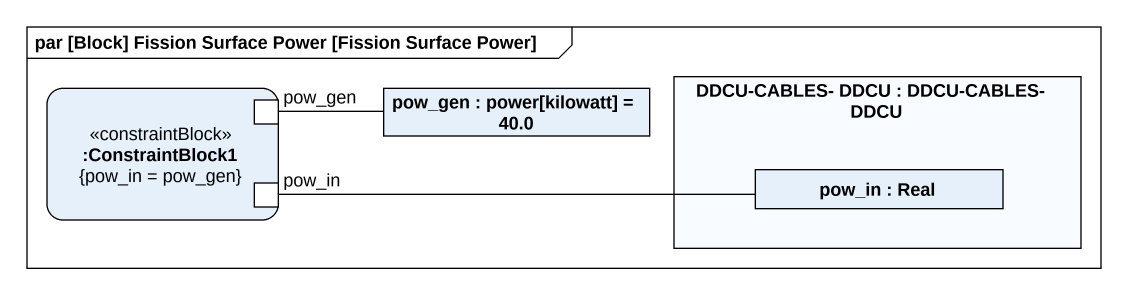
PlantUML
@startuml
mainframe par [Block] Fission Surface Power [Fission Surface Power]
rectangle ":ConstraintBlock1\n{pow_in = pow_gen}" as ConstraintBlock1 <<constraintBlock>> {
  port pow_gen
  port "pow_in" as pow_in_2
}
rectangle "pow_gen : power[kilowatt] = 40.0" as pow_gen_2
rectangle "DDCU-CABLES- DDCU : DDCU-CABLES- DDCU" as DDCU_CABLES_DDCU {
  rectangle "pow_in : Real" as pow_in
}
pow_gen -right- pow_gen_2
pow_in_2 -right- pow_in
@enduml
